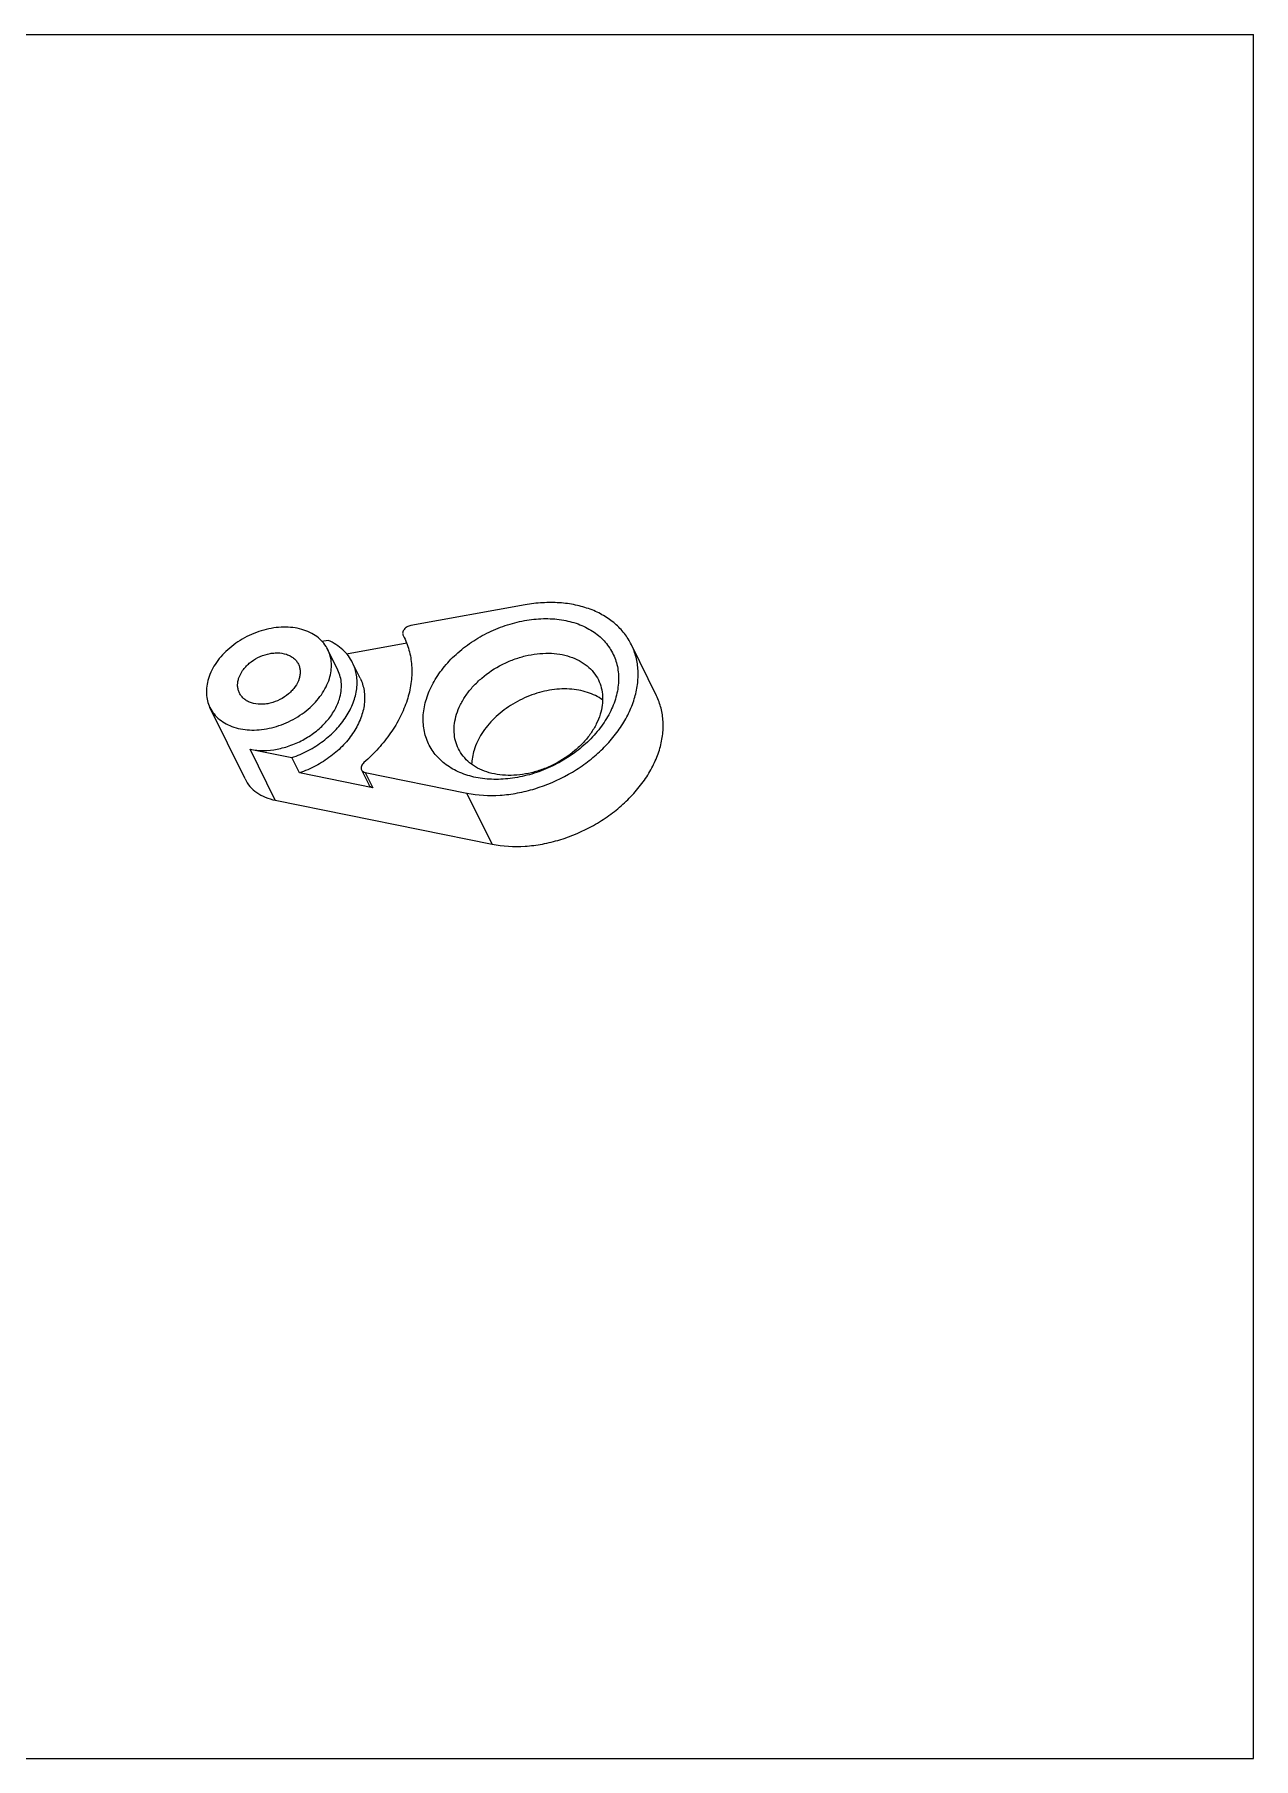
# Model space of a CAD drawing. Header units: millimetres. Extents: x 0 to 297, y 0 to 210.
# Drawn here: x 148.5 to 297, y 0 to 210 of the extents above; entities that cross this region are included whole.
import ezdxf

# ---------------------------------------------------------------- set-up
doc = ezdxf.new("R2010")
doc.units = ezdxf.units.MM
doc.header["$LTSCALE"] = 0.64311
doc.header["$MEASUREMENT"] = 0
doc.layers.get('0').update_dxf_attribs({"linetype": 'CONTINUOUS'})

msp = doc.modelspace()

# ---------------------------------------------------------------- linework, layer by layer
at = {"color": 7, "linetype": 'Continuous'}
for p, q in [((0, 210), (297, 210)), ((297, 0), (297, 210)), ((208.272, 140.521), (194.337, 138.012)), ((193.405, 136.807), (193.538, 136.546)), ((193.412, 136.792), (193.405, 136.807)), ((184.265, 136.198), (183.514, 136.063)), ((185.459, 132.58), (184.239, 135.066)), ((186.493, 134.57), (193.853, 135.895)), ((224.268, 129.448), (221.217, 135.664)), ((188.17, 131.596), (187.255, 133.461)), ((174.146, 119.315), (169.875, 128.018)), ((177.826, 116.725), (174.776, 122.941)), ((174.776, 122.941), (179.851, 121.913)), ((180.766, 120.048), (179.851, 121.913)), ((189.717, 118.234), (180.766, 120.048)), ((188.342, 120.423), (189.257, 118.558)), ((188.802, 120.099), (189.717, 118.234)), ((188.802, 120.099), (201.186, 117.59)), ((177.826, 116.725), (204.236, 111.374)), ((204.236, 111.374), (201.186, 117.59)), ((0, 0), (297, 0))]:
    msp.add_line(p, q, dxfattribs=at)
at = {"color": 7, "linetype": 'Continuous', "extrusion": (0, 0, 25.4)}
for points, knots in [([(221.217, 135.664), (220.979, 136.148), (220.396, 137.079), (219.239, 138.283), (217.828, 139.277), (216.196, 140.039), (214.38, 140.555), (212.421, 140.816), (210.362, 140.817), (208.972, 140.647), (208.272, 140.521)], [0, 0, 0, 0, 0.1092504, 0.2206689, 0.336118, 0.4569397, 0.5838664, 0.717025, 0.8560193, 1, 1, 1, 1]), ([(196.238, 129.056), (196.442, 129.717), (197.013, 131.037), (198.248, 132.871), (199.84, 134.558), (201.729, 136.035), (203.845, 137.248), (206.109, 138.152), (208.435, 138.713), (210.738, 138.91), (212.933, 138.732), (214.938, 138.184), (216.409, 137.419), (217.402, 136.644), (218.044, 135.996), (218.586, 135.28), (219.024, 134.504), (219.352, 133.675), (219.567, 132.801), (219.667, 131.891), (219.647, 130.626), (219.456, 129.675), (219.265, 129.056)], [0, 0, 0, 0, 0.0610748, 0.1260042, 0.1942858, 0.2649998, 0.3369661, 0.4088768, 0.4794294, 0.5474601, 0.6120809, 0.672823, 0.7297742, 0.7570857, 0.7837832, 0.8100558, 0.8361189, 0.8622016, 0.8885315, 0.9153185, 0.942748, 1, 1, 1, 1]), ([(184.239, 135.067), (184.104, 135.342), (183.767, 135.87), (183.094, 136.544), (182.269, 137.088), (180.966, 137.636), (179.477, 137.853), (177.933, 137.771), (176.309, 137.478), (174.726, 136.886), (173.271, 136.039), (172.272, 135.29), (171.391, 134.447), (170.43, 133.256), (169.904, 132.239), (169.689, 131.542)], [0, 0, 0, 0, 0.0507338, 0.102606, 0.1565736, 0.2132921, 0.335551, 0.4011174, 0.4689025, 0.6080383, 0.6779885, 0.7469998, 0.8143019, 0.8792358, 1, 1, 1, 1]), ([(193.538, 136.546), (193.813, 135.986), (194.249, 134.793), (194.521, 132.881), (194.414, 130.885), (193.932, 128.853), (193.089, 126.831), (191.908, 124.865), (190.416, 122.996), (189.253, 121.86), (188.631, 121.319)], [0, 0, 0, 0, 0.1089188, 0.2200628, 0.3353696, 0.4561944, 0.5832526, 0.7166294, 0.8558484, 1, 1, 1, 1]), ([(194.337, 138.012), (194.18, 137.984), (193.878, 137.869), (193.574, 137.611), (193.417, 137.36), (193.352, 137.168), (193.345, 136.978), (193.379, 136.86), (193.405, 136.807)], [0, 0, 0, 0, 0.278198, 0.5493978, 0.6746375, 0.7904324, 0.8977642, 1, 1, 1, 1]), ([(173.373, 131.542), (173.481, 131.891), (173.743, 132.399), (174.224, 132.995), (174.817, 133.562), (175.696, 134.141), (176.684, 134.51), (177.496, 134.657), (178.268, 134.698), (179.012, 134.589), (179.664, 134.315), (180.076, 134.042), (180.413, 133.705), (180.581, 133.441), (180.648, 133.304)], [0, 0, 0, 0, 0.1208008, 0.185746, 0.2530658, 0.3918277, 0.5309976, 0.5987979, 0.6643795, 0.7866627, 0.8433922, 0.8973706, 0.949253, 1, 1, 1, 1]), ([(184.426, 131.542), (184.52, 131.846), (184.657, 132.457), (184.699, 133.377), (184.568, 134.258), (184.366, 134.808), (184.239, 135.067)], [0, 0, 0, 0, 0.2643963, 0.5170989, 0.7609094, 1, 1, 1, 1]), ([(187.255, 133.461), (187.109, 133.758), (186.756, 134.332), (186.066, 135.085), (185.229, 135.722), (184.597, 136.054), (184.265, 136.198)], [0, 0, 0, 0, 0.2405162, 0.4850923, 0.7373735, 1, 1, 1, 1]), ([(199.916, 127.191), (200.041, 127.595), (200.371, 128.404), (201.06, 129.553), (201.939, 130.641), (203.346, 131.988), (205.018, 133.09), (206.848, 133.892), (208.272, 134.329), (209.707, 134.588), (211.116, 134.663), (212.466, 134.55), (213.723, 134.253), (214.856, 133.776), (215.836, 133.13), (216.635, 132.329), (217.035, 131.703), (217.195, 131.376)], [0, 0, 0, 0, 0.0589802, 0.1210363, 0.1859282, 0.2531833, 0.3918135, 0.4618186, 0.5310861, 0.5988236, 0.6643438, 0.7271228, 0.7868602, 0.8435378, 0.8974664, 0.9493016, 1, 1, 1, 1]), ([(201.186, 117.59), (202.503, 117.323), (204.587, 117.217), (207.353, 117.571), (210.202, 118.272), (212.944, 119.45), (215.444, 121.038), (217.15, 122.407), (218.65, 123.922), (219.91, 125.552), (220.903, 127.261), (221.606, 129.014), (222.002, 130.772), (222.079, 132.497), (221.834, 134.148), (221.455, 135.18), (221.217, 135.664)], [0, 0, 0, 0, 0.1257826, 0.1924385, 0.2608309, 0.3999212, 0.469358, 0.5376869, 0.6042533, 0.6685123, 0.730075, 0.7887551, 0.8446123, 0.8979848, 0.9494935, 1, 1, 1, 1]), ([(179.851, 121.913), (180.537, 122.147), (181.87, 122.726), (183.691, 123.883), (185.264, 125.28), (186.514, 126.857), (187.383, 128.542), (187.758, 130.002), (187.819, 131.138), (187.75, 131.952), (187.567, 132.733), (187.37, 133.225), (187.255, 133.461)], [0, 0, 0, 0, 0.1418948, 0.2831311, 0.4206178, 0.5517183, 0.6747061, 0.78918, 0.843676, 0.8966772, 0.9486154, 1, 1, 1, 1]), ([(180.648, 133.304), (180.712, 133.175), (180.813, 132.9), (180.878, 132.459), (180.857, 131.999), (180.788, 131.694), (180.741, 131.542)], [0, 0, 0, 0, 0.2390798, 0.4828831, 0.7356733, 1, 1, 1, 1]), ([(185.646, 129.056), (185.74, 129.36), (185.877, 129.97), (185.919, 130.89), (185.788, 131.771), (185.586, 132.321), (185.459, 132.58)], [0, 0, 0, 0, 0.2644165, 0.517088, 0.7609141, 1, 1, 1, 1]), ([(169.689, 131.542), (169.595, 131.238), (169.457, 130.627), (169.416, 129.707), (169.547, 128.826), (169.749, 128.275), (169.876, 128.017)], [0, 0, 0, 0, 0.2643963, 0.5170989, 0.7609094, 1, 1, 1, 1]), ([(169.876, 128.017), (170.011, 127.742), (170.347, 127.214), (171.02, 126.54), (171.846, 125.996), (173.149, 125.448), (174.637, 125.231), (176.182, 125.313), (177.805, 125.606), (179.389, 126.198), (180.843, 127.045), (181.843, 127.794), (182.723, 128.637), (183.685, 129.828), (184.21, 130.845), (184.426, 131.542)], [0, 0, 0, 0, 0.0507338, 0.102606, 0.1565736, 0.2132921, 0.335551, 0.4011174, 0.4689025, 0.6080383, 0.6779885, 0.7469998, 0.8143019, 0.8792358, 1, 1, 1, 1]), ([(173.466, 129.78), (173.403, 129.909), (173.302, 130.184), (173.236, 130.625), (173.257, 131.085), (173.326, 131.39), (173.373, 131.542)], [0, 0, 0, 0, 0.2390798, 0.4828831, 0.7356733, 1, 1, 1, 1]), ([(180.741, 131.542), (180.634, 131.193), (180.371, 130.685), (179.89, 130.089), (179.297, 129.522), (178.418, 128.943), (177.431, 128.574), (176.619, 128.427), (175.847, 128.386), (175.102, 128.495), (174.451, 128.769), (174.038, 129.042), (173.702, 129.379), (173.534, 129.643), (173.466, 129.78)], [0, 0, 0, 0, 0.1208008, 0.185746, 0.2530658, 0.3918277, 0.5309976, 0.5987979, 0.6643795, 0.7866627, 0.8433922, 0.8973706, 0.949253, 1, 1, 1, 1]), ([(188.17, 131.596), (188.286, 131.36), (188.482, 130.868), (188.665, 130.087), (188.734, 129.273), (188.673, 128.137), (188.298, 126.677), (187.429, 124.992), (186.179, 123.415), (184.606, 122.018), (182.785, 120.861), (181.452, 120.283), (180.766, 120.048)], [0, 0, 0, 0, 0.0513846, 0.1033228, 0.156324, 0.21082, 0.3252939, 0.4482817, 0.5793822, 0.7168689, 0.8581052, 1, 1, 1, 1]), ([(217.696, 128.942), (217.425, 129.139), (216.834, 129.494), (215.857, 129.892), (214.787, 130.159), (213.238, 130.337), (211.187, 130.199), (208.752, 129.511), (206.464, 128.348), (204.792, 127.034), (203.678, 125.822), (202.77, 124.578), (202.27, 123.544), (202.052, 122.839)], [0, 0, 0, 0, 0.0529687, 0.1082867, 0.166157, 0.2265812, 0.3540396, 0.4879022, 0.6238068, 0.7569927, 0.8212969, 0.8834361, 1, 1, 1, 1]), ([(217.195, 131.376), (217.345, 131.069), (217.585, 130.416), (217.741, 129.369), (217.692, 128.277), (217.528, 127.552), (217.417, 127.191)], [0, 0, 0, 0, 0.2390867, 0.4829109, 0.7355849, 1, 1, 1, 1]), ([(174.776, 122.941), (175.846, 122.724), (177.276, 122.758), (178.91, 123.135), (180.038, 123.496), (181.39, 124.12), (182.856, 125.106), (184.099, 126.286), (185.06, 127.605), (185.496, 128.571), (185.646, 129.056)], [0, 0, 0, 0, 0.2432929, 0.3082524, 0.3741043, 0.5068538, 0.6385025, 0.7660409, 0.8870176, 1, 1, 1, 1]), ([(219.265, 129.056), (219.06, 128.395), (218.49, 127.074), (217.255, 125.24), (215.663, 123.553), (213.773, 122.076), (211.657, 120.863), (209.394, 119.959), (207.068, 119.398), (204.765, 119.202), (202.57, 119.379), (200.565, 119.927), (199.094, 120.692), (198.101, 121.467), (197.459, 122.115), (196.916, 122.831), (196.479, 123.607), (196.151, 124.436), (195.936, 125.31), (195.836, 126.22), (195.856, 127.485), (196.047, 128.436), (196.238, 129.056)], [0, 0, 0, 0, 0.0610748, 0.1260042, 0.1942858, 0.2649998, 0.3369661, 0.4088768, 0.4794294, 0.5474601, 0.6120809, 0.672823, 0.7297742, 0.7570857, 0.7837832, 0.8100558, 0.8361189, 0.8622016, 0.8885315, 0.9153185, 0.942748, 1, 1, 1, 1]), ([(204.236, 111.374), (205.553, 111.107), (207.637, 111.001), (210.404, 111.355), (213.252, 112.056), (215.995, 113.234), (218.494, 114.822), (220.2, 116.191), (221.7, 117.706), (222.96, 119.336), (223.953, 121.045), (224.656, 122.798), (225.052, 124.555), (225.129, 126.28), (224.884, 127.932), (224.505, 128.964), (224.268, 129.448)], [0, 0, 0, 0, 0.1257826, 0.1924385, 0.2608309, 0.3999212, 0.469358, 0.5376869, 0.6042533, 0.6685123, 0.730075, 0.7887551, 0.8446123, 0.8979848, 0.9494935, 1, 1, 1, 1]), ([(200.138, 123.006), (199.988, 123.312), (199.748, 123.966), (199.592, 125.012), (199.641, 126.105), (199.805, 126.83), (199.916, 127.191)], [0, 0, 0, 0, 0.2390867, 0.4829109, 0.7355849, 1, 1, 1, 1]), ([(217.417, 127.191), (217.292, 126.786), (216.962, 125.977), (216.273, 124.829), (215.394, 123.74), (213.987, 122.393), (212.315, 121.292), (210.485, 120.49), (209.061, 120.053), (207.626, 119.793), (206.217, 119.719), (204.867, 119.831), (203.61, 120.129), (202.477, 120.606), (201.497, 121.252), (200.698, 122.052), (200.298, 122.679), (200.138, 123.006)], [0, 0, 0, 0, 0.0589802, 0.1210363, 0.1859282, 0.2531833, 0.3918135, 0.4618186, 0.5310861, 0.5988236, 0.6643438, 0.7271228, 0.7868602, 0.8435378, 0.8974664, 0.9493016, 1, 1, 1, 1]), ([(202.052, 122.839), (201.963, 122.552), (201.823, 121.976), (201.764, 121.385), (201.756, 121.095)], [0, 0, 0, 0, 0.5091866, 1, 1, 1, 1]), ([(188.631, 121.319), (188.559, 121.256), (188.434, 121.12), (188.311, 120.885), (188.272, 120.643), (188.31, 120.489), (188.342, 120.423)], [0, 0, 0, 0, 0.283805, 0.5443914, 0.7803755, 1, 1, 1, 1]), ([(188.342, 120.423), (188.362, 120.382), (188.414, 120.304), (188.56, 120.175), (188.703, 120.119), (188.802, 120.099)], [0, 0, 0, 0, 0.2347151, 0.4766581, 1, 1, 1, 1]), ([(174.146, 119.316), (174.306, 118.99), (174.72, 118.368), (175.575, 117.608), (176.629, 117.041), (177.415, 116.808), (177.826, 116.725)], [0, 0, 0, 0, 0.2340676, 0.4753811, 0.7296126, 1, 1, 1, 1]), ([(189.717, 118.234), (189.618, 118.254), (189.475, 118.31), (189.329, 118.44), (189.277, 118.517), (189.257, 118.558)], [0, 0, 0, 0, 0.5233419, 0.7652849, 1, 1, 1, 1])]:
    msp.add_open_spline(points, degree=3, knots=knots, dxfattribs=at)

doc.saveas('drawing.dxf')
